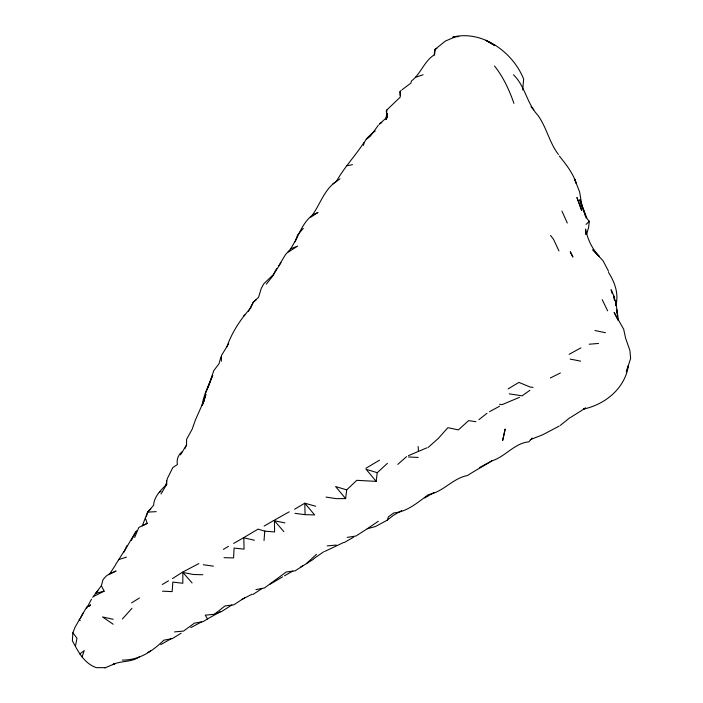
<?xml version="1.0" encoding="UTF-8"?>
<svg xmlns="http://www.w3.org/2000/svg" width="703" height="703" viewBox="0 0 703 703"><rect width="100%" height="100%" fill="white"/><g stroke="black" fill="none" stroke-linecap="round" stroke-linejoin="round"><path stroke-width="1.05" d="M202.851 574.738L193.299 574.492L182.842 572.427L182.833 583.262L172.824 582.102L172.147 591.61L162.507 591.179M585.581 231.788L585.581 229.046C587.48 239.205 592.278 249.134 599.466 256.648L592.734 249.75L602.998 260.672L608.57 271.314M616.144 305.032L616.197 300.779L615.819 305.348M89.149 606.504L90.555 604.852L86.768 606.935L75.151 627.05L72.866 632.753L72.374 640.741C77.989 651.417 84.105 663.43 96.337 667.657L105.485 667.665L115.38 663.474L112.585 664.607C121.136 660.521 131.303 662.516 139.352 656.874M434.568 55.098L435.131 49.324L445.315 41.099L455.228 36.828M401.237 90.318L400.042 91.548L400.244 97.137L386.826 110.002L386.123 119.282L387.467 116.865L387.344 114.194M264.029 540.528L264.759 531.125L258.036 529.131L243.783 537.619M522.689 89.958L523.647 79.096C513.005 52.189 482.346 29.878 452.829 37.057L458.857 36.556M581.943 207.034L579.878 199.898L587.128 218.747L589.299 221.287L588.639 227.262L586.654 234.125M326.016 497.091L336.227 498.638L345.63 498.612L346.702 489.877L356.781 480.325L376.149 481.37L377.256 472.706L387.423 463.321M615.863 305.26C618.974 293.74 614.738 282.14 608.517 272.465M585.933 234.24L586.179 232.359L585.907 234.363M434.902 49.728L434.067 54.966C424.076 61.389 420.869 73.833 411.431 80.994L410.895 83.112L402.134 89.685M386.931 114.378L386.123 119.282L387.089 113.403M165.723 485.993L167.34 478.541L172.815 467.574L177.376 464.534C176.4 459.674 178.219 454.762 182.112 451.704M75.493 646.206L76.961 638.175L72.866 632.753M145.328 517.83L147.191 523.357L142.234 525.932L147.648 512.127L153.588 505.29C154.185 496.248 160.934 490.246 166.769 484.165L166.602 480.957M363.407 145.416C364.488 139.097 370.516 134.739 375.27 130.96M202.183 405.086C203.703 394.374 208.87 385.007 212.728 375.13L208.026 387.388M92.699 597.374L101.381 585.696L103.06 579.536L106.267 576.021L109.861 573.639L116.109 571.003L108.763 574.615M220.883 357.001L219.055 363.653L213.8 370.613L208.114 387.274M146.409 516.318L147.648 512.127L150.881 508.884M204.222 399.902L205.803 394.594L202.279 405.297M203.299 402.67L205.803 394.594M82.005 657.024L84.237 650.591L79.738 653.992M295.146 241.797C299.759 231.876 304.434 220.347 313.969 214.02M202.323 405.271L204.142 400.271L195.487 419.814L192.147 429.217L186.576 439.366L186.559 444.973L184.915 448.576M347.238 537.382L355.982 536.02L367.221 528.779L375.499 526.503L387.212 520.185L388.478 516.749L393.742 512.926C407.353 511.819 417.854 502.294 428.426 494.613C443.233 492.047 452.811 478.145 467.451 475.553C475.456 470.272 483.699 466.115 491.801 460.878C505.334 456.809 514.376 443.136 528.876 441.836L532.171 438.092M226.937 346.702C231.946 332.317 240.523 319.259 250.681 308.011L253.212 302.299L258.581 297.281L261.261 288.379L263.546 284.082L273.476 274.425L276.613 268.546M363.978 142.498C355.454 155.644 344.189 167.411 336.465 181.312C324.514 189.186 320.375 203.896 312.36 215.092L317.993 212.482L310.726 217.192M134.66 537.461L138.807 527.487L147.191 523.357M205.399 393.742L207.93 387.661M386.826 110.002L386.255 111.311L387.467 116.865L379.848 123.64M123.614 552.62L126.892 545.765M80.221 618.781L82.972 613.148M131.347 540.379L136.725 530.703M248.431 311.359L253.212 302.299L256.437 299.54M86.434 608.649L91.513 599.202M135.635 531.82L124.185 551.486M278.713 265.91L285.506 254.591L290.761 248.765L295.436 240.593L297.633 234.899L303.336 228.326M115.485 564.764L123.631 551.943M161.005 494.024L166.769 484.165M180.478 454.903L186.559 444.973M228.642 343.767L221.41 355.577L221.41 361.184M273.704 274.275L280.989 262.623M109.861 573.639L115.213 565.44M378.381 125.222L370.279 136.277L366.325 139.308M266.323 284.179L273.757 274.794M122.41 618.974L131.936 608.323M97.919 590.907L95.388 593.437L104.132 591.179L101.381 585.696M586.109 224.398L589.299 221.287M255.936 589.597L264.521 587.945L286.262 571.978L295.111 570.845L306.376 563.639L316.535 554.254M428.232 447.38L438.373 438.373L447.881 427.696L458.4 429.876L468.629 420.614L475.975 421.73M243.37 316.288L244.899 314.953M397.766 464.393L406.633 456.599M560.238 425.447L569.931 417.661M478.901 419.682L486.959 413.285M387.212 520.185L393.416 515.308L401.641 510.633M174.52 631.9L183.527 631.083L194.423 623.139L203.088 621.645L207.455 618.956L205.276 615.134L214.301 614.334L224.969 605.951L233.809 604.808L245.039 597.532M379.172 124.369L381.755 122.48M344.338 542.47L353.679 537.154M332.879 183.984L339.98 178.79M529.869 390.314L522.101 395.833L509.244 393.847M313.898 558.577L323.626 551.811M367.221 528.779L378.328 521.275M252.931 594.483L262.219 588.429M172.455 578.613L182.411 572.242M288.274 252.096L297.677 246.094L290.761 248.765M570.66 417.389L585.511 408.074M131.549 602.884L139.414 597.998M306.376 563.639L313.556 559.184M181.075 633.218L172.411 638.561L163.808 640.196C152.05 651.637 139.203 660.126 122.357 660.108M190.812 627.647L201.366 621.979M365.885 468.303L379.541 460.14M223.396 549.368L228.466 546.345M508.084 388.891L518.928 382.406L530.124 387.037L533.076 387.388M162.261 584.509L168.5 580.81M294.566 509.262L304.794 503.207L315.744 506.257M231.823 605.028L222.148 611.197L214.301 614.334M282.58 576.873L269.767 584.395M424.674 498.005L433.962 492.539M300.515 567.128L302.844 565.774M491.801 460.878L479.56 467.548M264.135 526.081L273.783 520.484M159.238 492.46L160.943 491.476M580.915 347.853L569.122 354.321M233.607 543.437L243.598 537.725M274.328 520.176L289.17 511.854M160.75 644.616L170.917 638.86M284.478 575.792L292.747 571.1M220.698 611.513L207.455 618.956M585.335 408.065L583.437 409.111C605.116 404.506 625.029 388.416 628.42 365.534L626.338 371.861L630.626 358.398L629.897 350.463L625.608 338.222L623.666 329.197L614.114 312.396L617.981 320.216M147.709 652.472L150.477 650.943M489.464 411.712L499.596 406.22M198.887 563.56L182.771 572.04M324.584 551.521L343.574 542.514M241.973 599.404L252.052 594.202M435.131 49.324L436.915 48.402M550.352 377.968L560.396 372.977M94.097 596.162L104.132 591.179M559.184 426.097L542.725 434.77L530.255 439.674M408.469 455.641L427.046 447.749M519.464 397.344L502.065 404.664L499.587 404.243M415.464 77.312L423.083 74.755M118.42 559.702L126.443 557.11M104.8 667.85L105.485 667.665M346.974 165.706L352.475 164.678M327.229 545.906L336.227 545.062M589.211 344.224L598.499 343.459M147.648 512.127L156.189 511.652M224.029 557.672L233.572 557.91L234.09 548.076L244.055 549.148L243.818 537.821L254.451 540.238M305.084 514.658L314.645 514.93L304.794 503.207L305.084 514.658L295.023 513.366M408.54 456.976L418.188 457.442M264.759 531.125L274.601 531.969L274.434 520.765L284.917 522.883M203.299 564.764L213.413 566.152M570.142 359.084L580.59 361.131M594.966 330.515L605.503 332.721M113.148 619.29L102.55 616.953L113.192 624.246M346.702 489.877L335.603 486.555L345.63 498.612M377.256 472.706L366.114 469.296L376.149 481.37M513.524 74.808C525.15 86.065 526.872 103.552 537.918 115.327C546.644 127.419 549.342 142.639 558.428 154.475M531.037 106.821L533.823 109.896M182.842 572.427L192.095 582.945M494.464 65.985C503.295 76.899 509.297 90.151 513.937 103.35M274.434 520.765L283.863 531.644M559.298 155.978C566.02 164.282 572.883 172.938 576.152 183.255L574.474 178.703L579.597 191.884L582.189 206.998M550.528 235.426L553.56 239.389L558.964 250.971M79.14 619.387L80.133 620.714M602.19 299.654L607.664 310.867M561.952 211.111L567.303 223.027M585.502 215.584L579.878 199.898L586.126 218.079M612.26 293.669L611.074 289.715C615.257 297.817 616.83 306.93 617.612 315.928L616.759 309.777L618.543 320.577M614.422 299.724L613.983 296.007L614.457 300.163M400.042 91.548L400.332 95.546M418.171 446.537L418.408 451.194M505.149 429.155L502.671 440.447L505.149 429.155M492.988 44.456L485.782 40.326L494.771 45.502L492.988 44.456M571.346 253.765L570.23 251.744L572.919 257.087L571.346 253.765M579.43 204.274L576.908 197.464L581.724 210.513L579.43 204.274"/></g></svg>
